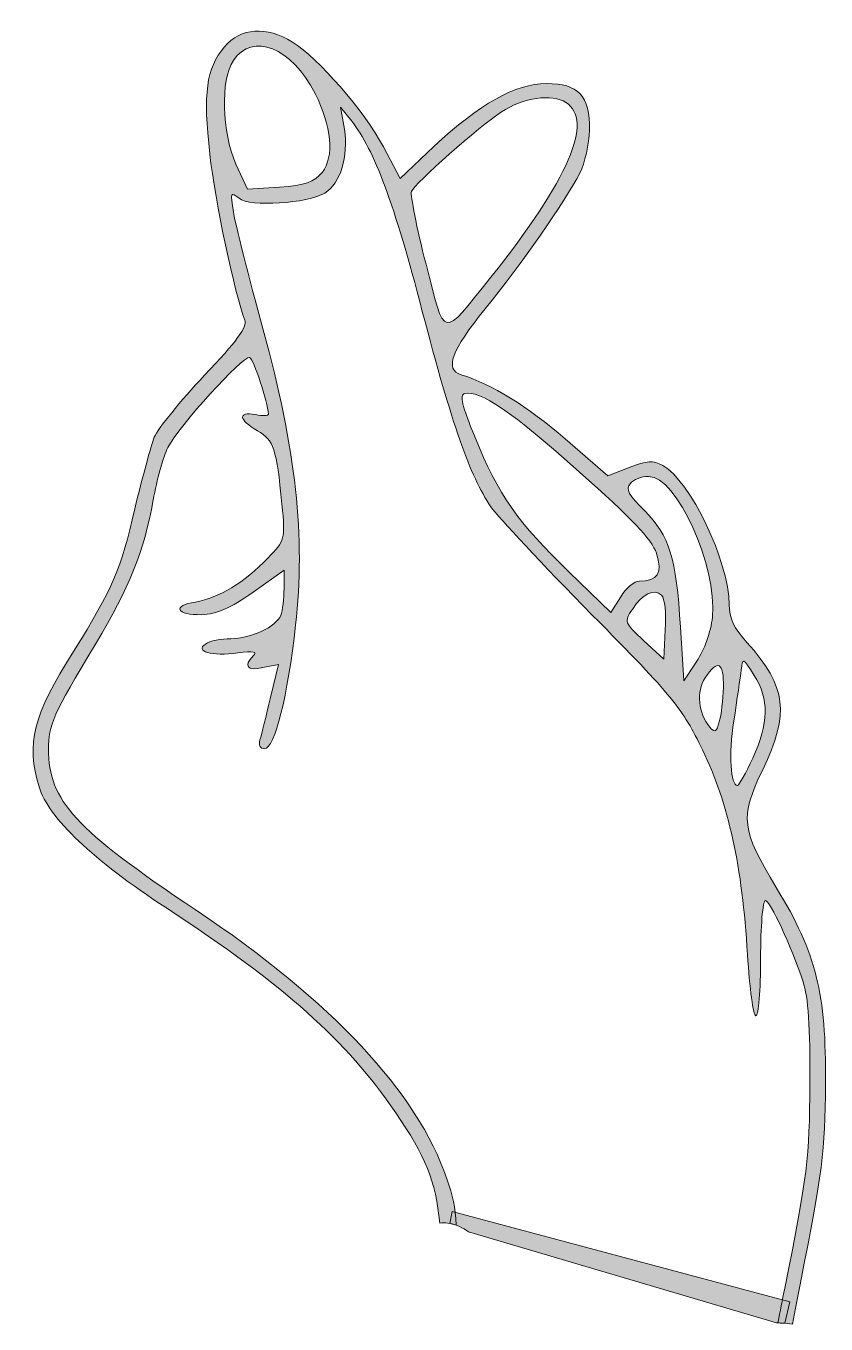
# Model space of a CAD drawing. Extents: x 652 to 1274, y 41 to 1050.
import ezdxf

# ---------------------------------------------------------------- set-up
doc = ezdxf.new("R2010")
doc.units = 0
doc.header["$MEASUREMENT"] = 0
doc.layers.add('Capa 1', color=7, linetype='Continuous')

# ---------------------------------------------------------------- blocks, each defined once
blk = doc.blocks.new('block 2')
at = {"layer": 'Capa 1', "true_color": 0xffffff}
h = blk.add_hatch(color=7, dxfattribs=at)
h.dxf.hatch_style = 2
edge = h.paths.add_edge_path()
edge.add_spline(control_points=[(1219.9, 281), (1221.9, 281), (1223.6, 301), (1223.6, 325.8), (1223.6, 350.2), (1225.2, 370.6), (1227.3, 370.6), (1230.9, 370.6), (1247.2, 335.6), (1256.6, 307.5), (1260.6, 296.1), (1262.3, 271.6), (1261.9, 228.1), (1261.5, 169.9), (1260.2, 157.7), (1242.3, 69.3), (1240.5, 60.1), (1238.7, 51.2), (1237, 42.4), (1238.1, 42.3), (1239.3, 42.2), (1240.4, 42.1), (1243.1, 42.2), (1245.8, 41.9), (1248.4, 41.4), (1250.4, 52.4), (1252.5, 63.2), (1254.5, 73.4), (1271.6, 159.3), (1273.7, 175.2), (1274.1, 228.1), (1274.5, 298.9), (1267.1, 329.1), (1235.8, 380.7), (1208.5, 425.9), (1207.3, 434.9), (1225.2, 472.3), (1246.4, 516.7), (1243.9, 536.2), (1213, 571.3), (1202.8, 582.2), (1199.2, 590), (1199.2, 600.6), (1199.2, 633.9), (1168.6, 697.5), (1147.5, 708.8), (1140.1, 712.9), (1135.3, 712.5), (1121.4, 707.2), (1121.4, 707.2), (1104.7, 700.7), (1104.7, 700.7), (1104.7, 700.7), (1071.7, 729.6), (1071.7, 729.6), (1042.4, 754.8), (1014.3, 771.9), (990.7, 779.3), (977.7, 783.3), (983, 798), (1009.5, 830.6), (1037.6, 865.2), (1071.3, 913.6), (1083.1, 936), (1086.8, 943.7), (1090.5, 958.8), (1090.5, 969.4), (1090.9, 996.2), (1081.9, 1005.6), (1057.1, 1005.6), (1033.1, 1005.6), (1005, 989.7), (969.6, 956.7), (969.6, 956.7), (943.5, 931.9), (943.5, 931.9), (943.5, 931.9), (930.5, 956.3), (930.5, 956.3), (915.4, 984.4), (879.6, 1025.5), (859.7, 1037.8), (839.3, 1050.4), (819.3, 1049.1), (806.7, 1034.1), (792.5, 1017), (790.1, 998.3), (795.4, 950.6), (799.4, 914.8), (814.9, 841.5), (822.6, 821.6), (824.7, 816.7), (816.1, 804.9), (791.3, 778.9), (772.5, 758.9), (755, 737.3), (752.2, 730.8), (749.7, 723.9), (742.8, 699.1), (737.1, 675.1), (726.2, 627.8), (720.4, 614), (689.5, 564.3), (657.8, 514.3), (652.4, 492.7), (662.6, 458.9), (670, 434.9), (704.6, 401.9), (761.6, 364.9), (854, 304.2), (901.2, 262.3), (939.9, 205.7), (962.7, 172.2), (971.3, 152.5), (974.1, 119.9), (978.3, 120.4), (982.8, 119.8), (987, 118.3), (986.3, 132.5), (984.2, 141), (979.7, 154.4), (956.5, 221.6), (891, 292), (783.9, 363.7), (690.7, 425.9), (670, 448.3), (670, 488.2), (670, 507.3), (673.2, 514.3), (706.6, 570), (733.1, 614.4), (744, 641.3), (751.4, 682), (754.2, 697.5), (759.1, 715.8), (762.8, 722.7), (770.9, 739), (821.4, 794.3), (826.3, 792.7), (829.5, 791.5), (840.5, 758.1), (840.9, 748.7), (840.9, 747.5), (836.5, 747.1), (830.8, 748.3), (816.9, 750.8), (817.7, 744.3), (832.4, 735.7), (845.4, 728), (847, 722.7), (851.5, 678.7), (854, 651), (854, 650.6), (840.5, 636.8), (822.2, 617.6), (802.3, 605.9), (784.3, 602.6), (765.6, 599.8), (769.3, 592.4), (789.2, 592.8), (800.6, 593.2), (811.2, 597.7), (829.1, 610.3), (829.1, 610.3), (853.1, 627.4), (853.1, 627.4), (853.1, 627.4), (853.1, 613.2), (853.1, 613.2), (853.1, 605.4), (851.9, 596.1), (850.7, 592.4), (847, 583.5), (827.5, 574.1), (811.6, 574.1), (804.3, 574.1), (795.4, 572.5), (792.1, 570), (783.1, 564.3), (797, 560.3), (817.3, 563.1), (829.5, 564.7), (832.4, 563.9), (829.1, 560.7), (821.4, 552.9), (824.3, 548.9), (836.5, 551.7), (836.5, 551.7), (848.7, 554.1), (848.7, 554.1), (848.7, 554.1), (842.6, 528.5), (842.6, 528.5), (839.3, 514.3), (835.6, 499.6), (834.4, 495.5), (833.2, 491.1), (834.4, 488.6), (838.1, 488.6), (845.8, 488.6), (856, 529.7), (862.1, 584.7), (869.8, 652.7), (862.5, 721.5), (836.9, 814.3), (825.5, 855.8), (815.3, 896.9), (813.7, 905.9), (811.2, 920.9), (811.6, 921.7), (818.1, 916.4), (826.3, 909.5), (871.5, 912.4), (884.9, 920.5), (897.1, 928.3), (903.2, 949), (900, 970.2), (900, 970.2), (897.1, 987.3), (897.1, 987.3), (897.1, 987.3), (905.7, 976.3), (905.7, 976.3), (923.2, 954.3), (939, 912), (960.6, 828.5), (983.8, 740.2), (997.3, 701.1), (1013.9, 676.7), (1019.2, 669), (1054.6, 631.1), (1092.5, 592.8), (1155.6, 528.9), (1162.9, 519.9), (1178.4, 487.8), (1198.8, 445.5), (1209.3, 397.4), (1213.4, 328.6), (1215, 302.6), (1217.9, 281), (1219.9, 281)], knot_values=[0, 0, 0, 0, 1, 1, 1, 2, 2, 2, 3, 3, 3, 4, 4, 4, 5, 5, 5, 6, 6, 6, 7, 7, 7, 8, 8, 8, 9, 9, 9, 10, 10, 10, 11, 11, 11, 12, 12, 12, 13, 13, 13, 14, 14, 14, 15, 15, 15, 16, 16, 16, 17, 17, 17, 18, 18, 18, 19, 19, 19, 20, 20, 20, 21, 21, 21, 22, 22, 22, 23, 23, 23, 24, 24, 24, 25, 25, 25, 26, 26, 26, 27, 27, 27, 28, 28, 28, 29, 29, 29, 30, 30, 30, 31, 31, 31, 32, 32, 32, 33, 33, 33, 34, 34, 34, 35, 35, 35, 36, 36, 36, 37, 37, 37, 38, 38, 38, 39, 39, 39, 40, 40, 40, 41, 41, 41, 42, 42, 42, 43, 43, 43, 44, 44, 44, 45, 45, 45, 46, 46, 46, 47, 47, 47, 48, 48, 48, 49, 49, 49, 50, 50, 50, 51, 51, 51, 52, 52, 52, 53, 53, 53, 54, 54, 54, 55, 55, 55, 56, 56, 56, 57, 57, 57, 58, 58, 58, 59, 59, 59, 60, 60, 60, 61, 61, 61, 62, 62, 62, 63, 63, 63, 64, 64, 64, 65, 65, 65, 66, 66, 66, 67, 67, 67, 68, 68, 68, 69, 69, 69, 70, 70, 70, 71, 71, 71, 72, 72, 72, 73, 73, 73, 74, 74, 74, 75, 75, 75, 76, 76, 76, 77, 77, 77, 78, 78, 78, 79, 79, 79, 80, 80, 80, 80], degree=3, periodic=1)
edge = h.paths.add_edge_path()
edge.add_spline(control_points=[(882.9, 936.8), (876.3, 928.7), (869.8, 926.6), (849.5, 925), (849.5, 925), (824.7, 923.4), (824.7, 923.4), (824.7, 923.4), (815.7, 942.9), (815.7, 942.9), (804.7, 968.2), (803.5, 1008), (813.7, 1023.5), (828.7, 1045.9), (858.9, 1033.7), (877.2, 997.9), (890.2, 972.6), (892.2, 948.6), (882.9, 936.8)], knot_values=[0, 0, 0, 0, 1, 1, 1, 2, 2, 2, 3, 3, 3, 4, 4, 4, 5, 5, 5, 6, 6, 6, 6], degree=3, periodic=1)
edge = h.paths.add_edge_path()
edge.add_spline(control_points=[(963.5, 865.2), (956.1, 893.7), (951.2, 918.9), (952.1, 921.7), (954.5, 927.9), (1005, 972.6), (1022.1, 983.6), (1038.8, 994.6), (1061.6, 997.9), (1072.2, 990.9), (1094.1, 976.7), (1074.6, 931.5), (1013.9, 855), (975.3, 806.9), (978.5, 806.1), (963.5, 865.2)], knot_values=[0, 0, 0, 0, 1, 1, 1, 2, 2, 2, 3, 3, 3, 4, 4, 4, 5, 5, 5, 5], degree=3, periodic=1)
edge = h.paths.add_edge_path()
edge.add_spline(control_points=[(1107.2, 594.5), (1107.2, 594.5), (1074.6, 626.2), (1074.6, 626.2), (1035.1, 664.1), (1019.2, 686.4), (1001.7, 730.4), (991.2, 755.7), (989.5, 763.8), (993.6, 764.6), (1005.4, 767.5), (1030.2, 750.8), (1082.7, 703.6), (1123.4, 667.7), (1138.9, 651.4), (1142.6, 640.5), (1147.5, 625), (1143.8, 618.9), (1129.2, 618.9), (1125.5, 618.9), (1119, 613.6), (1114.9, 606.7), (1114.9, 606.7), (1107.2, 594.5), (1107.2, 594.5)], knot_values=[0, 0, 0, 0, 1, 1, 1, 2, 2, 2, 3, 3, 3, 4, 4, 4, 5, 5, 5, 6, 6, 6, 7, 7, 7, 8, 8, 8, 8], degree=3, periodic=1)
edge = h.paths.add_edge_path()
edge.add_spline(control_points=[(1149.5, 581), (1149.5, 581), (1148.3, 558.2), (1148.3, 558.2), (1148.3, 558.2), (1132.8, 572.5), (1132.8, 572.5), (1117.7, 586.7), (1117.3, 587.1), (1123.9, 596.9), (1131.6, 609.1), (1140.9, 613.6), (1146.6, 607.9), (1149.1, 605.4), (1150.3, 593.7), (1149.5, 581)], knot_values=[0, 0, 0, 0, 1, 1, 1, 2, 2, 2, 3, 3, 3, 4, 4, 4, 5, 5, 5, 5], degree=3, periodic=1)
edge = h.paths.add_edge_path()
edge.add_spline(control_points=[(1163.8, 541.5), (1163.8, 541.5), (1161.3, 583), (1161.3, 583), (1158, 637.6), (1152.7, 653.9), (1133.6, 673.4), (1121, 685.6), (1118.5, 690.5), (1122.2, 694.6), (1124.7, 697.9), (1131.2, 700.3), (1136.5, 700.3), (1158.5, 700.3), (1189.8, 630.7), (1186.1, 590.8), (1184.9, 579.4), (1180, 565.6), (1173.9, 556.6), (1173.9, 556.6), (1163.8, 541.5), (1163.8, 541.5)], knot_values=[0, 0, 0, 0, 1, 1, 1, 2, 2, 2, 3, 3, 3, 4, 4, 4, 5, 5, 5, 6, 6, 6, 7, 7, 7, 7], degree=3, periodic=1)
edge = h.paths.add_edge_path()
edge.add_spline(control_points=[(1194.7, 536.2), (1194.3, 526.9), (1193.1, 514.7), (1191.4, 509.4), (1189.4, 501.6), (1188.2, 500.8), (1184.1, 505.3), (1175.1, 516.3), (1173.5, 533), (1180.4, 543.6), (1190.2, 558.6), (1195.1, 556.2), (1194.7, 536.2)], knot_values=[0, 0, 0, 0, 1, 1, 1, 2, 2, 2, 3, 3, 3, 4, 4, 4, 4], degree=3, periodic=1)
edge = h.paths.add_edge_path()
edge.add_spline(control_points=[(1205.7, 460.1), (1200, 460.1), (1198.8, 484.1), (1202.8, 510.2), (1205.3, 526.5), (1207.7, 544), (1208.5, 549.7), (1209.7, 559.5), (1209.7, 559.5), (1218.7, 545.6), (1230.1, 527.3), (1230.1, 508.2), (1217.5, 481.3), (1212.2, 469.9), (1206.9, 460.1), (1205.7, 460.1)], knot_values=[0, 0, 0, 0, 1, 1, 1, 2, 2, 2, 3, 3, 3, 4, 4, 4, 5, 5, 5, 5], degree=3, periodic=1)
h = blk.add_hatch(color=7, dxfattribs=at)
h.dxf.hatch_style = 2
edge = h.paths.add_edge_path()
edge.add_spline(control_points=[(1240.4, 42.1), (1241.1, 42.1), (1241.8, 42), (1242.5, 42), (1242.5, 42), (1246.2, 58.7), (1246.2, 58.7), (1246.2, 58.7), (983.8, 129), (983.8, 129), (983.8, 129), (982, 119.6), (982, 119.6), (987.2, 118.7), (992.3, 116.4), (996.5, 113), (996.5, 113), (1236, 42.5), (1236, 42.5), (1237.5, 42.4), (1238.9, 42.3), (1240.4, 42.1)], knot_values=[0, 0, 0, 0, 1, 1, 1, 2, 2, 2, 3, 3, 3, 4, 4, 4, 5, 5, 5, 6, 6, 6, 7, 7, 7, 7], degree=3, periodic=1)
at = {"layer": 'Capa 1', "lineweight": 0}
for points, knots in [([(1219.9, 281), (1221.9, 281), (1223.6, 301), (1223.6, 325.8), (1223.6, 350.2), (1225.2, 370.6), (1227.3, 370.6), (1230.9, 370.6), (1247.2, 335.6), (1256.6, 307.5), (1260.6, 296.1), (1262.3, 271.6), (1261.9, 228.1), (1261.5, 169.9), (1260.2, 157.7), (1242.3, 69.3), (1240.5, 60.1), (1238.7, 51.2), (1237, 42.4), (1238.1, 42.3), (1239.3, 42.2), (1240.4, 42.1), (1243.1, 42.2), (1245.8, 41.9), (1248.4, 41.4), (1250.4, 52.4), (1252.5, 63.2), (1254.5, 73.4), (1271.6, 159.3), (1273.7, 175.2), (1274.1, 228.1), (1274.5, 298.9), (1267.1, 329.1), (1235.8, 380.7), (1208.5, 425.9), (1207.3, 434.9), (1225.2, 472.3), (1246.4, 516.7), (1243.9, 536.2), (1213, 571.3), (1202.8, 582.2), (1199.2, 590), (1199.2, 600.6), (1199.2, 633.9), (1168.6, 697.5), (1147.5, 708.8), (1140.1, 712.9), (1135.3, 712.5), (1121.4, 707.2), (1121.4, 707.2), (1104.7, 700.7), (1104.7, 700.7), (1104.7, 700.7), (1071.7, 729.6), (1071.7, 729.6), (1042.4, 754.8), (1014.3, 771.9), (990.7, 779.3), (977.7, 783.3), (983, 798), (1009.5, 830.6), (1037.6, 865.2), (1071.3, 913.6), (1083.1, 936), (1086.8, 943.7), (1090.5, 958.8), (1090.5, 969.4), (1090.9, 996.2), (1081.9, 1005.6), (1057.1, 1005.6), (1033.1, 1005.6), (1005, 989.7), (969.6, 956.7), (969.6, 956.7), (943.5, 931.9), (943.5, 931.9), (943.5, 931.9), (930.5, 956.3), (930.5, 956.3), (915.4, 984.4), (879.6, 1025.5), (859.7, 1037.8), (839.3, 1050.4), (819.3, 1049.1), (806.7, 1034.1), (792.5, 1017), (790.1, 998.3), (795.4, 950.6), (799.4, 914.8), (814.9, 841.5), (822.6, 821.6), (824.7, 816.7), (816.1, 804.9), (791.3, 778.9), (772.5, 758.9), (755, 737.3), (752.2, 730.8), (749.7, 723.9), (742.8, 699.1), (737.1, 675.1), (726.2, 627.8), (720.4, 614), (689.5, 564.3), (657.8, 514.3), (652.4, 492.7), (662.6, 458.9), (670, 434.9), (704.6, 401.9), (761.6, 364.9), (854, 304.2), (901.2, 262.3), (939.9, 205.7), (962.7, 172.2), (971.3, 152.5), (974.1, 119.9), (978.3, 120.4), (982.8, 119.8), (987, 118.3), (986.3, 132.5), (984.2, 141), (979.7, 154.4), (956.5, 221.6), (891, 292), (783.9, 363.7), (690.7, 425.9), (670, 448.3), (670, 488.2), (670, 507.3), (673.2, 514.3), (706.6, 570), (733.1, 614.4), (744, 641.3), (751.4, 682), (754.2, 697.5), (759.1, 715.8), (762.8, 722.7), (770.9, 739), (821.4, 794.3), (826.3, 792.7), (829.5, 791.5), (840.5, 758.1), (840.9, 748.7), (840.9, 747.5), (836.5, 747.1), (830.8, 748.3), (816.9, 750.8), (817.7, 744.3), (832.4, 735.7), (845.4, 728), (847, 722.7), (851.5, 678.7), (854, 651), (854, 650.6), (840.5, 636.8), (822.2, 617.6), (802.3, 605.9), (784.3, 602.6), (765.6, 599.8), (769.3, 592.4), (789.2, 592.8), (800.6, 593.2), (811.2, 597.7), (829.1, 610.3), (829.1, 610.3), (853.1, 627.4), (853.1, 627.4), (853.1, 627.4), (853.1, 613.2), (853.1, 613.2), (853.1, 605.4), (851.9, 596.1), (850.7, 592.4), (847, 583.5), (827.5, 574.1), (811.6, 574.1), (804.3, 574.1), (795.4, 572.5), (792.1, 570), (783.1, 564.3), (797, 560.3), (817.3, 563.1), (829.5, 564.7), (832.4, 563.9), (829.1, 560.7), (821.4, 552.9), (824.3, 548.9), (836.5, 551.7), (836.5, 551.7), (848.7, 554.1), (848.7, 554.1), (848.7, 554.1), (842.6, 528.5), (842.6, 528.5), (839.3, 514.3), (835.6, 499.6), (834.4, 495.5), (833.2, 491.1), (834.4, 488.6), (838.1, 488.6), (845.8, 488.6), (856, 529.7), (862.1, 584.7), (869.8, 652.7), (862.5, 721.5), (836.9, 814.3), (825.5, 855.8), (815.3, 896.9), (813.7, 905.9), (811.2, 920.9), (811.6, 921.7), (818.1, 916.4), (826.3, 909.5), (871.5, 912.4), (884.9, 920.5), (897.1, 928.3), (903.2, 949), (900, 970.2), (900, 970.2), (897.1, 987.3), (897.1, 987.3), (897.1, 987.3), (905.7, 976.3), (905.7, 976.3), (923.2, 954.3), (939, 912), (960.6, 828.5), (983.8, 740.2), (997.3, 701.1), (1013.9, 676.7), (1019.2, 669), (1054.6, 631.1), (1092.5, 592.8), (1155.6, 528.9), (1162.9, 519.9), (1178.4, 487.8), (1198.8, 445.5), (1209.3, 397.4), (1213.4, 328.6), (1215, 302.6), (1217.9, 281), (1219.9, 281)], [0, 0, 0, 0, 1, 1, 1, 2, 2, 2, 3, 3, 3, 4, 4, 4, 5, 5, 5, 6, 6, 6, 7, 7, 7, 8, 8, 8, 9, 9, 9, 10, 10, 10, 11, 11, 11, 12, 12, 12, 13, 13, 13, 14, 14, 14, 15, 15, 15, 16, 16, 16, 17, 17, 17, 18, 18, 18, 19, 19, 19, 20, 20, 20, 21, 21, 21, 22, 22, 22, 23, 23, 23, 24, 24, 24, 25, 25, 25, 26, 26, 26, 27, 27, 27, 28, 28, 28, 29, 29, 29, 30, 30, 30, 31, 31, 31, 32, 32, 32, 33, 33, 33, 34, 34, 34, 35, 35, 35, 36, 36, 36, 37, 37, 37, 38, 38, 38, 39, 39, 39, 40, 40, 40, 41, 41, 41, 42, 42, 42, 43, 43, 43, 44, 44, 44, 45, 45, 45, 46, 46, 46, 47, 47, 47, 48, 48, 48, 49, 49, 49, 50, 50, 50, 51, 51, 51, 52, 52, 52, 53, 53, 53, 54, 54, 54, 55, 55, 55, 56, 56, 56, 57, 57, 57, 58, 58, 58, 59, 59, 59, 60, 60, 60, 61, 61, 61, 62, 62, 62, 63, 63, 63, 64, 64, 64, 65, 65, 65, 66, 66, 66, 67, 67, 67, 68, 68, 68, 69, 69, 69, 70, 70, 70, 71, 71, 71, 72, 72, 72, 73, 73, 73, 74, 74, 74, 75, 75, 75, 76, 76, 76, 77, 77, 77, 78, 78, 78, 79, 79, 79, 80, 80, 80, 80]), ([(882.9, 936.8), (876.3, 928.7), (869.8, 926.6), (849.5, 925), (849.5, 925), (824.7, 923.4), (824.7, 923.4), (824.7, 923.4), (815.7, 942.9), (815.7, 942.9), (804.7, 968.2), (803.5, 1008), (813.7, 1023.5), (828.7, 1045.9), (858.9, 1033.7), (877.2, 997.9), (890.2, 972.6), (892.2, 948.6), (882.9, 936.8)], [0, 0, 0, 0, 1, 1, 1, 2, 2, 2, 3, 3, 3, 4, 4, 4, 5, 5, 5, 6, 6, 6, 6]), ([(963.5, 865.2), (956.1, 893.7), (951.2, 918.9), (952.1, 921.7), (954.5, 927.9), (1005, 972.6), (1022.1, 983.6), (1038.8, 994.6), (1061.6, 997.9), (1072.2, 990.9), (1094.1, 976.7), (1074.6, 931.5), (1013.9, 855), (975.3, 806.9), (978.5, 806.1), (963.5, 865.2)], [0, 0, 0, 0, 1, 1, 1, 2, 2, 2, 3, 3, 3, 4, 4, 4, 5, 5, 5, 5]), ([(1107.2, 594.5), (1107.2, 594.5), (1074.6, 626.2), (1074.6, 626.2), (1035.1, 664.1), (1019.2, 686.4), (1001.7, 730.4), (991.2, 755.7), (989.5, 763.8), (993.6, 764.6), (1005.4, 767.5), (1030.2, 750.8), (1082.7, 703.6), (1123.4, 667.7), (1138.9, 651.4), (1142.6, 640.5), (1147.5, 625), (1143.8, 618.9), (1129.2, 618.9), (1125.5, 618.9), (1119, 613.6), (1114.9, 606.7), (1114.9, 606.7), (1107.2, 594.5), (1107.2, 594.5)], [0, 0, 0, 0, 1, 1, 1, 2, 2, 2, 3, 3, 3, 4, 4, 4, 5, 5, 5, 6, 6, 6, 7, 7, 7, 8, 8, 8, 8]), ([(1163.8, 541.5), (1163.8, 541.5), (1161.3, 583), (1161.3, 583), (1158, 637.6), (1152.7, 653.9), (1133.6, 673.4), (1121, 685.6), (1118.5, 690.5), (1122.2, 694.6), (1124.7, 697.9), (1131.2, 700.3), (1136.5, 700.3), (1158.5, 700.3), (1189.8, 630.7), (1186.1, 590.8), (1184.9, 579.4), (1180, 565.6), (1173.9, 556.6), (1173.9, 556.6), (1163.8, 541.5), (1163.8, 541.5)], [0, 0, 0, 0, 1, 1, 1, 2, 2, 2, 3, 3, 3, 4, 4, 4, 5, 5, 5, 6, 6, 6, 7, 7, 7, 7]), ([(1149.5, 581), (1149.5, 581), (1148.3, 558.2), (1148.3, 558.2), (1148.3, 558.2), (1132.8, 572.5), (1132.8, 572.5), (1117.7, 586.7), (1117.3, 587.1), (1123.9, 596.9), (1131.6, 609.1), (1140.9, 613.6), (1146.6, 607.9), (1149.1, 605.4), (1150.3, 593.7), (1149.5, 581)], [0, 0, 0, 0, 1, 1, 1, 2, 2, 2, 3, 3, 3, 4, 4, 4, 5, 5, 5, 5]), ([(1194.7, 536.2), (1194.3, 526.9), (1193.1, 514.7), (1191.4, 509.4), (1189.4, 501.6), (1188.2, 500.8), (1184.1, 505.3), (1175.1, 516.3), (1173.5, 533), (1180.4, 543.6), (1190.2, 558.6), (1195.1, 556.2), (1194.7, 536.2)], [0, 0, 0, 0, 1, 1, 1, 2, 2, 2, 3, 3, 3, 4, 4, 4, 4]), ([(1205.7, 460.1), (1200, 460.1), (1198.8, 484.1), (1202.8, 510.2), (1205.3, 526.5), (1207.7, 544), (1208.5, 549.7), (1209.7, 559.5), (1209.7, 559.5), (1218.7, 545.6), (1230.1, 527.3), (1230.1, 508.2), (1217.5, 481.3), (1212.2, 469.9), (1206.9, 460.1), (1205.7, 460.1)], [0, 0, 0, 0, 1, 1, 1, 2, 2, 2, 3, 3, 3, 4, 4, 4, 5, 5, 5, 5]), ([(1240.4, 42.1), (1241.1, 42.1), (1241.8, 42), (1242.5, 42), (1242.5, 42), (1246.2, 58.7), (1246.2, 58.7), (1246.2, 58.7), (983.8, 129), (983.8, 129), (983.8, 129), (982, 119.6), (982, 119.6), (987.2, 118.7), (992.3, 116.4), (996.5, 113), (996.5, 113), (1236, 42.5), (1236, 42.5), (1237.5, 42.4), (1238.9, 42.3), (1240.4, 42.1)], [0, 0, 0, 0, 1, 1, 1, 2, 2, 2, 3, 3, 3, 4, 4, 4, 5, 5, 5, 6, 6, 6, 7, 7, 7, 7])]:
    blk.add_open_spline(points, degree=3, knots=knots, dxfattribs=at)

msp = doc.modelspace()

# ---------------------------------------------------------------- block references
at = {"layer": 'Capa 1'}
msp.add_blockref('block 2', (0, 0), dxfattribs=at)

doc.saveas('drawing.dxf')
